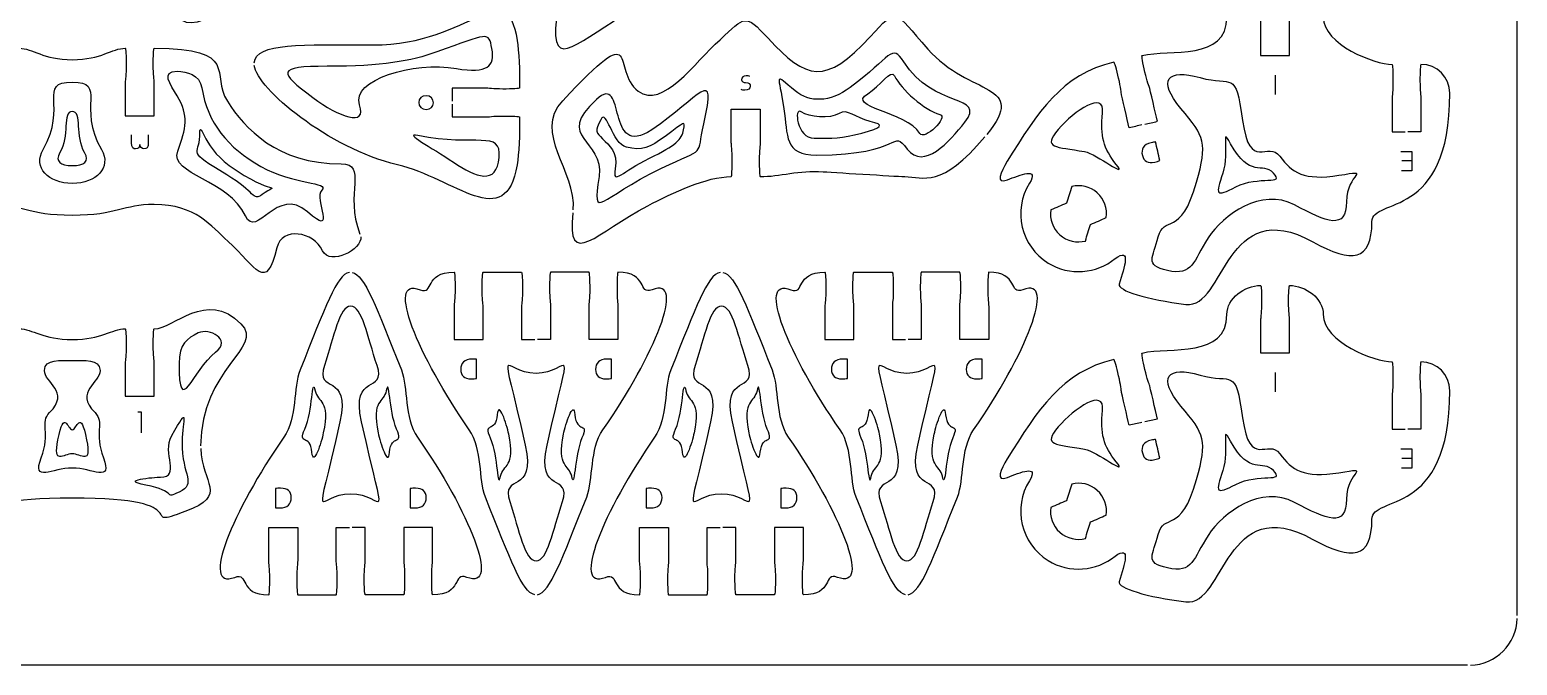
# Model space of a CAD drawing. Extents: x 0 to 300, y 0 to 300.
# Drawn here: x 145.6 to 300, y 0.1 to 66 of the extents above; entities that cross this region are included whole.
import ezdxf

# ---------------------------------------------------------------- set-up
doc = ezdxf.new("R2010")
doc.units = 0
doc.header["$MEASUREMENT"] = 0
doc.layers.add('DEFAULT', color=7, linetype='CONTINUOUS')

msp = doc.modelspace()

# ---------------------------------------------------------------- linework, layer by layer
at = {"layer": 'DEFAULT', "color": 1}
for points in [[(300, 5.25), (300, 294.95)], [(294.85, 0.1), (5.15, 0.1)]]:
    msp.add_lwpolyline(points, dxfattribs=at)
at = {"layer": 'DEFAULT', "color": 250}
for points in [[(274.86, 61.33), (274.86, 59.31)], [(287.93, 53.41), (289.07, 53.41), (289.07, 51.39), (287.97, 51.39)], [(288.02, 52.46), (289.07, 52.46)], [(274.86, 30.47), (274.86, 28.45)], [(157.18, 24.22), (157.18, 26.35), (156.82, 26.35)], [(287.93, 22.55), (289.07, 22.55), (289.07, 20.53), (287.97, 20.53)], [(288.02, 21.6), (289.07, 21.6)]]:
    msp.add_lwpolyline(points, dxfattribs=at)
at = {"layer": 'DEFAULT', "color": 1}
for points, knots in [([(136.85, 81.64), (136.4, 81.64), (135.95, 81.64), (135.5, 81.64), (135.5, 82.81), (135.5, 83.98), (135.5, 85.14), (135.5, 85.32), (135.6, 85.93), (135.6, 86.89), (135.6, 87.86), (135.56, 88.64), (135.5, 88.64), (133.63, 88.64), (130.05, 92.22), (127.31, 89.67), (124.57, 87.12), (131.1, 88.22), (131.1, 85), (131.1, 80.6), (133.35, 76.29), (132.6, 73.61), (131.86, 70.93), (131.67, 69.06), (136.21, 67.13), (140.76, 65.2), (139.2, 71.64), (141.5, 71.64), (141.55, 71.64), (141.6, 72.43), (141.6, 73.39), (141.6, 74.36), (141.5, 74.97), (141.5, 75.14), (141.5, 76.31), (141.5, 77.47), (141.5, 78.64), (142.5, 78.64), (143.5, 78.64), (144.5, 78.64), (144.5, 77.47), (144.5, 76.31), (144.5, 75.14), (144.5, 74.97), (144.4, 74.36), (144.4, 73.39), (144.4, 72.43), (144.44, 71.64), (144.5, 71.64), (146.92, 71.64), (147.08, 68.44), (150, 68.44), (152.92, 68.44), (153.08, 71.64), (155.5, 71.64), (155.56, 71.64), (155.6, 72.43), (155.6, 73.39), (155.6, 74.36), (155.5, 74.97), (155.5, 75.14), (155.5, 76.31), (155.5, 77.47), (155.5, 78.64), (156.5, 78.64), (157.5, 78.64), (158.5, 78.64), (158.5, 77.47), (158.5, 76.31), (158.5, 75.14), (158.5, 74.97), (158.4, 74.36), (158.4, 73.39), (158.4, 72.43), (158.44, 71.64), (158.5, 71.64), (160.8, 71.64), (159.24, 65.2), (163.79, 67.13), (168.33, 69.06), (168.14, 70.93), (167.4, 73.61), (166.65, 76.29), (168.9, 80.6), (168.9, 85), (168.9, 88.22), (175.43, 87.12), (172.69, 89.67), (169.95, 92.22), (166.36, 88.64), (164.5, 88.64), (164.44, 88.64), (164.4, 87.86), (164.4, 86.89), (164.4, 85.93), (164.5, 85.32), (164.5, 85.14), (164.5, 83.98), (164.5, 82.81), (164.5, 81.64), (164.05, 81.64), (163.6, 81.64), (163.15, 81.64)], [0, 0, 0, 0, 3.82, 3.82, 3.82, 13.74, 13.74, 13.74, 14.74, 14.74, 14.74, 15.74, 15.74, 15.74, 16.74, 16.74, 16.74, 17.74, 17.74, 17.74, 18.74, 18.74, 18.74, 19.74, 19.74, 19.74, 20.74, 20.74, 20.74, 21.74, 21.74, 21.74, 22.74, 22.74, 22.74, 32.66, 32.66, 32.66, 41.16, 41.16, 41.16, 51.08, 51.08, 51.08, 52.08, 52.08, 52.08, 53.08, 53.08, 53.08, 54.08, 54.08, 54.08, 55.08, 55.08, 55.08, 56.08, 56.08, 56.08, 57.08, 57.08, 57.08, 67, 67, 67, 75.5, 75.5, 75.5, 85.42, 85.42, 85.42, 86.42, 86.42, 86.42, 87.42, 87.42, 87.42, 88.42, 88.42, 88.42, 89.42, 89.42, 89.42, 90.42, 90.42, 90.42, 91.42, 91.42, 91.42, 92.42, 92.42, 92.42, 93.42, 93.42, 93.42, 94.42, 94.42, 94.42, 104.34, 104.34, 104.34, 108.17, 108.17, 108.17, 108.17]), ([(200.25, 67.19), (199.56, 61.19), (202.73, 65.18), (208.02, 67.94), (210.65, 69.31), (214.11, 70.95), (216.69, 70.96), (216.75, 70.97), (216.79, 71.74), (216.79, 72.71), (216.78, 73.67), (216.69, 74.28), (216.69, 74.45), (216.69, 75.33), (216.68, 77.96), (216.68, 77.96), (217.68, 77.96), (218.68, 77.96), (219.68, 77.96), (219.68, 77.96), (219.68, 75.34), (219.68, 74.46), (219.68, 74.28), (219.58, 73.67), (219.58, 72.71), (219.58, 71.74), (219.63, 70.96), (219.69, 70.96), (221.74, 70.96), (223.67, 71.64), (226.23, 71.47), (227.9, 71.35), (234.63, 70.96), (234.68, 70.96), (236.67, 70.92), (238.49, 69.66), (243.01, 75.09)], [0, 0, 0, 0, 1, 1, 1, 2, 2, 2, 3, 3, 3, 4, 4, 4, 5, 5, 5, 13.510006, 13.510006, 13.510006, 14.510006, 14.510006, 14.510006, 15.510006, 15.510006, 15.510006, 16.510006, 16.510006, 16.510006, 17.510006, 17.510006, 17.510006, 18.510006, 18.510006, 18.510006, 19.510006, 19.510006, 19.510006, 19.510006]), ([(168.89, 62.61), (169.09, 64.72), (173.79, 64.45), (181.21, 64.45), (191.64, 64.45), (194.98, 72.1), (196.18, 64.93), (196.37, 63.8), (196.44, 61.76), (196.44, 59.98), (196.44, 59.92), (195.66, 59.88), (194.69, 59.88), (193.72, 59.88), (193.11, 59.98), (192.94, 59.98), (191.77, 59.98), (190.6, 59.98), (189.44, 59.98), (189.44, 59.53), (189.44, 59.07), (189.44, 58.62)], [0, 0, 0, 0, 1, 1, 1, 2, 2, 2, 3, 3, 3, 4, 4, 4, 5, 5, 5, 14.92, 14.92, 14.92, 18.75, 18.75, 18.75, 18.75]), ([(261.33, 56.23), (261.77, 56.33), (262.21, 56.43), (262.64, 56.53), (262.64, 56.53), (262.05, 59.1), (261.85, 59.95), (261.81, 60.12), (261.57, 60.68), (261.35, 61.63), (261.13, 62.57), (261, 63.34), (261.05, 63.35), (263.97, 64.04), (269.86, 62.77), (269.86, 67.36), (269.86, 69.02), (271.7, 70.37), (273.36, 70.37), (273.42, 70.37), (273.46, 69.58), (273.46, 68.62), (273.46, 67.65), (273.36, 67.04), (273.36, 66.87), (273.36, 65.7), (273.36, 64.53), (273.36, 63.36), (274.36, 63.36), (275.36, 63.36), (276.36, 63.36), (276.36, 64.53), (276.36, 65.7), (276.36, 66.87), (276.36, 67.04), (276.26, 67.65), (276.26, 68.62), (276.26, 69.58), (276.31, 70.37), (276.36, 70.37), (278.02, 70.37), (279.86, 69.02), (279.86, 67.36), (279.86, 64.48), (285.2, 62.44), (287, 62.44), (287.06, 62.44), (287.1, 61.66), (287.1, 60.69), (287.1, 59.73), (287, 59.12), (287, 58.94), (287, 57.78), (287, 56.61), (287, 55.44), (287.45, 55.44), (287.9, 55.44), (288.35, 55.44)], [0, 0, 0, 0, 3.830117, 3.830117, 3.830117, 4.830117, 4.830117, 4.830117, 5.830117, 5.830117, 5.830117, 6.830117, 6.830117, 6.830117, 7.830117, 7.830117, 7.830117, 8.830117, 8.830117, 8.830117, 9.830117, 9.830117, 9.830117, 10.830117, 10.830117, 10.830117, 20.760117, 20.760117, 20.760117, 29.260117, 29.260117, 29.260117, 39.190117, 39.190117, 39.190117, 40.190117, 40.190117, 40.190117, 41.190117, 41.190117, 41.190117, 42.190117, 42.190117, 42.190117, 43.190117, 43.190117, 43.190117, 44.190117, 44.190117, 44.190117, 45.190117, 45.190117, 45.190117, 55.110117, 55.110117, 55.110117, 58.930117, 58.930117, 58.930117, 58.930117]), ([(202, 47.33), (202.37, 51.34), (197.77, 55.32), (200.91, 58.67), (209.27, 67.57), (205.83, 61.85), (208.74, 59.66), (211.29, 57.74), (214.61, 62.64), (217.24, 65), (219.9, 67.38), (219.76, 67.82), (222.23, 65.14), (226.22, 60.81), (228.17, 60.27), (232.83, 65.3), (235.74, 68.44), (235.25, 68.07), (238.81, 64.02), (243.13, 59.09), (249.33, 60.59), (244.92, 55.16)], [0, 0, 0, 0, 1, 1, 1, 2, 2, 2, 3, 3, 3, 4, 4, 4, 5, 5, 5, 6, 6, 6, 7, 7, 7, 7]), ([(120.15, 44.83), (121.78, 49.08), (119.3, 52.11), (122.09, 52.11), (128.8, 52.11), (132.08, 55.81), (133.9, 58.61), (135.7, 61.42), (132.52, 64.11), (141.5, 64.11), (141.55, 64.07), (141.6, 63.31), (141.6, 62.36), (141.6, 61.39), (141.5, 60.78), (141.5, 60.61), (141.5, 59.44), (141.5, 58.28), (141.5, 57.11), (142.5, 57.11), (143.5, 57.11), (144.5, 57.11), (144.5, 58.28), (144.5, 59.44), (144.5, 60.61), (144.5, 60.78), (144.4, 61.39), (144.4, 62.36), (144.4, 63.33), (144.44, 64.11), (144.5, 64.11), (145.88, 64.11), (146.96, 62.92), (150, 62.92), (153.04, 62.92), (154.12, 64.11), (155.5, 64.11), (155.56, 64.11), (155.6, 63.33), (155.6, 62.36), (155.6, 61.39), (155.5, 60.78), (155.5, 60.61), (155.5, 59.44), (155.5, 58.28), (155.5, 57.11), (156.5, 57.11), (157.5, 57.11), (158.5, 57.11), (158.5, 58.28), (158.5, 59.44), (158.5, 60.61), (158.5, 60.78), (158.4, 61.39), (158.4, 62.36), (158.4, 63.31), (158.44, 64.07), (158.5, 64.11), (167.48, 64.11), (164.29, 61.42), (166.1, 58.61), (167.92, 55.81), (171.2, 52.11), (177.91, 52.11), (180.7, 52.11), (178.22, 49.08), (179.85, 44.83)], [0, 0, 0, 0, 1, 1, 1, 2, 2, 2, 3, 3, 3, 4, 4, 4, 5, 5, 5, 14.93, 14.93, 14.93, 23.43, 23.43, 23.43, 33.36, 33.36, 33.36, 34.36, 34.36, 34.36, 35.36, 35.36, 35.36, 36.36, 36.36, 36.36, 37.36, 37.36, 37.36, 38.36, 38.36, 38.36, 39.36, 39.36, 39.36, 49.29, 49.29, 49.29, 57.79, 57.79, 57.79, 67.72, 67.72, 67.72, 68.72, 68.72, 68.72, 69.72, 69.72, 69.72, 70.72, 70.72, 70.72, 71.72, 71.72, 71.72, 72.72, 72.72, 72.72, 72.72]), ([(189.44, 58.32), (189.44, 57.88), (189.44, 57.43), (189.44, 56.98), (190.6, 56.98), (191.77, 56.98), (192.94, 56.98), (193.11, 56.98), (193.72, 57.08), (194.69, 57.08), (195.66, 57.08), (196.44, 57.03), (196.44, 56.98), (196.44, 55.2), (196.37, 53.15), (196.18, 52.02), (194.98, 44.85), (189.74, 50.61), (183.76, 52.02), (176.54, 53.73), (169.2, 59.93), (168.89, 62.31)], [0, 0, 0, 0, 3.82, 3.82, 3.82, 13.74, 13.74, 13.74, 14.74, 14.74, 14.74, 15.74, 15.74, 15.74, 16.74, 16.74, 16.74, 17.74, 17.74, 17.74, 18.74, 18.74, 18.74, 18.74]), ([(261.04, 56.16), (260.6, 56.06), (260.16, 55.96), (259.72, 55.85), (259.72, 55.85), (259.12, 58.41), (258.93, 59.26), (258.89, 59.43), (258.85, 60.05), (258.62, 60.99), (258.4, 61.92), (258.19, 62.67), (258.13, 62.67), (252.73, 61.41), (250.21, 57.47), (247.05, 52.38), (246.38, 51.29), (245.78, 49.93), (247.07, 50.45), (248.36, 50.95), (250.44, 51.83), (249.36, 50.1), (247.61, 47.28), (248.48, 43.58), (251.29, 41.83), (253.52, 40.45), (256.32, 40.71), (258.25, 42.29), (259.95, 43.48), (259.24, 41.47), (258.68, 39.63), (258.49, 38.99), (261.53, 38.02), (265.61, 37.54), (269.69, 37.06), (269.65, 49.07), (278.78, 44.02), (282.88, 41.75), (284.91, 42.03), (284.91, 46.1), (284.91, 48.72), (293, 46.1), (293, 59.44), (293, 61.1), (291.66, 62.44), (290, 62.44), (289.95, 62.44), (289.9, 61.66), (289.9, 60.69), (289.9, 59.73), (290, 59.12), (290, 58.94), (290, 57.78), (290, 56.61), (290, 55.44), (289.55, 55.44), (289.1, 55.44), (288.65, 55.44)], [0, 0, 0, 0, 3.82038, 3.82038, 3.82038, 4.82038, 4.82038, 4.82038, 5.82038, 5.82038, 5.82038, 6.82038, 6.82038, 6.82038, 7.82038, 7.82038, 7.82038, 8.82038, 8.82038, 8.82038, 9.82038, 9.82038, 9.82038, 10.82038, 10.82038, 10.82038, 11.82038, 11.82038, 11.82038, 12.82038, 12.82038, 12.82038, 13.82038, 13.82038, 13.82038, 14.82038, 14.82038, 14.82038, 15.82038, 15.82038, 15.82038, 16.82038, 16.82038, 16.82038, 17.82038, 17.82038, 17.82038, 18.82038, 18.82038, 18.82038, 19.82038, 19.82038, 19.82038, 29.74038, 29.74038, 29.74038, 33.57038, 33.57038, 33.57038, 33.57038]), ([(201.97, 47.03), (201.28, 41.03), (204.45, 45.02), (209.74, 47.77), (212.37, 49.14), (215.83, 50.79), (218.41, 50.79), (218.47, 50.81), (218.51, 51.58), (218.51, 52.54), (218.51, 53.51), (218.41, 54.12), (218.41, 54.29), (218.41, 55.17), (218.4, 57.79), (218.4, 57.79), (219.4, 57.79), (220.4, 57.8), (221.4, 57.8), (221.4, 57.8), (221.41, 55.17), (221.41, 54.29), (221.41, 54.12), (221.31, 53.51), (221.31, 52.54), (221.31, 51.58), (221.35, 50.79), (221.41, 50.79), (223.46, 50.8), (225.4, 51.48), (227.95, 51.3), (229.63, 51.19), (236.35, 50.79), (236.41, 50.79), (238.39, 50.76), (240.21, 49.49), (244.73, 54.93)], [0, 0, 0, 0, 1, 1, 1, 2, 2, 2, 3, 3, 3, 4, 4, 4, 5, 5, 5, 13.510006, 13.510006, 13.510006, 14.510006, 14.510006, 14.510006, 15.510006, 15.510006, 15.510006, 16.510006, 16.510006, 16.510006, 17.510006, 17.510006, 17.510006, 18.510006, 18.510006, 18.510006, 19.510006, 19.510006, 19.510006, 19.510006]), ([(256.4, 49.11), (257.15, 48.44), (257.46, 47.47), (257.34, 46.54), (256.79, 46.3), (256.24, 46.07), (255.69, 45.83), (255.51, 45.26), (255.34, 44.68), (255.17, 44.11), (254.26, 43.88), (253.26, 44.09), (252.51, 44.76), (251.76, 45.43), (251.44, 46.4), (251.57, 47.33), (252.12, 47.56), (252.67, 47.8), (253.22, 48.03), (253.4, 48.61), (253.57, 49.18), (253.75, 49.76), (254.65, 49.98), (255.65, 49.77), (256.4, 49.11)], [1, 1, 1, 1, 2, 2, 2, 7.111761, 7.111761, 7.111761, 12.198784, 12.198784, 12.198784, 13.198784, 13.198784, 13.198784, 14.198784, 14.198784, 14.198784, 19.297421, 19.297421, 19.297421, 24.412311, 24.412311, 24.412311, 25.412311, 25.412311, 25.412311, 25.412311]), ([(179.94, 44.54), (180.15, 43.27), (176.76, 41.46), (175.98, 43.11), (175.05, 45.08), (171.77, 45.65), (171.23, 43.41), (170.1, 38.69), (169.14, 41.37), (166.15, 44.09), (164.44, 45.64), (162.83, 47.9), (158.5, 47.9), (155.27, 47.9), (154.69, 46.77), (150, 46.77), (145.3, 46.77), (144.73, 47.9), (141.5, 47.9), (137.17, 47.9), (135.56, 45.64), (133.85, 44.09), (130.86, 41.37), (129.89, 38.69), (128.77, 43.41), (128.23, 45.65), (124.95, 45.08), (124.02, 43.11), (123.24, 41.46), (119.85, 43.27), (120.06, 44.54)], [0, 0, 0, 0, 1, 1, 1, 2, 2, 2, 3, 3, 3, 4, 4, 4, 5, 5, 5, 6, 6, 6, 7, 7, 7, 8, 8, 8, 9, 9, 9, 10, 10, 10, 10]), ([(178.76, 40.86), (177.45, 40.63), (176.26, 37.25), (173.65, 30.73), (172.92, 28.91), (173.37, 25.78), (171.96, 23.76), (166.64, 16.11), (163.22, 7.82), (166.86, 9.22), (168.38, 9.81), (167.23, 7.4), (170.4, 7.4), (170.46, 7.4), (170.5, 8.18), (170.5, 9.15), (170.5, 10.12), (170.4, 10.73), (170.4, 10.9), (170.4, 12.07), (170.4, 13.23), (170.4, 14.4), (171.4, 14.4), (172.4, 14.4), (173.4, 14.4), (173.4, 13.23), (173.4, 12.07), (173.4, 10.9), (173.4, 10.73), (173.3, 10.12), (173.3, 9.15), (173.3, 8.18), (173.35, 7.4), (173.4, 7.4), (174.74, 7.4), (176.07, 7.4), (177.4, 7.4), (177.46, 7.4), (177.51, 8.18), (177.51, 9.15), (177.51, 10.12), (177.4, 10.73), (177.4, 10.9), (177.4, 12.07), (177.4, 13.23), (177.4, 14.4), (177.85, 14.4), (178.31, 14.4), (178.76, 14.4)], [0, 0, 0, 0, 1, 1, 1, 2, 2, 2, 3, 3, 3, 4, 4, 4, 5, 5, 5, 6, 6, 6, 15.92, 15.92, 15.92, 24.42, 24.42, 24.42, 34.34, 34.34, 34.34, 35.34, 35.34, 35.34, 36.34, 36.34, 36.34, 47.68, 47.68, 47.68, 48.68, 48.68, 48.68, 49.68, 49.68, 49.68, 59.6, 59.6, 59.6, 63.44, 63.44, 63.44, 63.44]), ([(179.06, 40.86), (180.36, 40.61), (181.56, 37.23), (184.16, 30.73), (184.89, 28.91), (184.43, 25.78), (185.84, 23.76), (191.16, 16.11), (194.59, 7.82), (190.95, 9.22), (189.43, 9.81), (190.58, 7.4), (187.4, 7.4), (187.35, 7.4), (187.31, 8.18), (187.31, 9.15), (187.31, 10.12), (187.4, 10.73), (187.4, 10.9), (187.4, 12.07), (187.4, 13.23), (187.4, 14.4), (186.4, 14.4), (185.41, 14.4), (184.41, 14.4), (184.41, 13.23), (184.41, 12.07), (184.41, 10.9), (184.41, 10.73), (184.5, 10.12), (184.5, 9.15), (184.5, 8.18), (184.46, 7.4), (184.4, 7.4), (183.07, 7.4), (181.74, 7.4), (180.41, 7.4), (180.35, 7.48), (180.3, 8.23), (180.3, 9.15), (180.3, 10.12), (180.41, 10.73), (180.41, 10.9), (180.41, 12.07), (180.41, 13.23), (180.41, 14.4), (179.96, 14.4), (179.51, 14.4), (179.06, 14.4)], [0, 0, 0, 0, 1, 1, 1, 2, 2, 2, 3, 3, 3, 4, 4, 4, 5, 5, 5, 6, 6, 6, 15.92, 15.92, 15.92, 24.42, 24.42, 24.42, 34.34, 34.34, 34.34, 35.34, 35.34, 35.34, 36.35, 36.35, 36.35, 47.680004, 47.680004, 47.680004, 48.680004, 48.680004, 48.680004, 49.680004, 49.680004, 49.680004, 59.600004, 59.600004, 59.600004, 63.420004, 63.420004, 63.420004, 63.420004]), ([(198, 7.42), (196.7, 7.65), (195.49, 11.03), (192.89, 17.55), (192.16, 19.37), (192.62, 22.49), (191.21, 24.52), (185.89, 32.17), (182.46, 40.46), (186.1, 39.06), (187.62, 38.47), (186.47, 40.88), (189.64, 40.88), (189.7, 40.88), (189.74, 40.09), (189.74, 39.13), (189.74, 38.16), (189.64, 37.55), (189.64, 37.38), (189.64, 36.21), (189.64, 35.04), (189.64, 33.88), (190.64, 33.88), (191.64, 33.88), (192.64, 33.88), (192.64, 35.04), (192.64, 36.21), (192.64, 37.38), (192.64, 37.55), (192.54, 38.16), (192.54, 39.13), (192.54, 40.09), (192.59, 40.88), (192.65, 40.88), (193.98, 40.88), (195.31, 40.87), (196.64, 40.87), (196.7, 40.8), (196.75, 40.05), (196.75, 39.13), (196.75, 38.16), (196.64, 37.55), (196.64, 37.38), (196.64, 36.21), (196.64, 35.04), (196.64, 33.88), (197.1, 33.88), (197.55, 33.88), (198, 33.88)], [0, 0, 0, 0, 1, 1, 1, 2, 2, 2, 3, 3, 3, 4, 4, 4, 5, 5, 5, 6, 6, 6, 15.92, 15.92, 15.92, 24.42, 24.42, 24.42, 34.34, 34.34, 34.34, 35.34, 35.34, 35.34, 36.35, 36.35, 36.35, 47.680004, 47.680004, 47.680004, 48.680004, 48.680004, 48.680004, 49.680004, 49.680004, 49.680004, 59.600004, 59.600004, 59.600004, 63.440004, 63.440004, 63.440004, 63.440004]), ([(198.3, 7.42), (199.6, 7.66), (200.8, 11.04), (203.4, 17.55), (204.13, 19.37), (203.67, 22.49), (205.09, 24.52), (210.41, 32.17), (213.83, 40.46), (210.19, 39.06), (208.67, 38.47), (209.82, 40.88), (206.64, 40.88), (206.59, 40.88), (206.55, 40.09), (206.55, 39.13), (206.55, 38.16), (206.64, 37.55), (206.64, 37.38), (206.64, 36.21), (206.64, 35.04), (206.64, 33.88), (205.65, 33.88), (204.65, 33.88), (203.65, 33.88), (203.65, 35.04), (203.65, 36.21), (203.65, 37.38), (203.65, 37.55), (203.75, 38.16), (203.75, 39.13), (203.75, 40.09), (203.7, 40.88), (203.65, 40.88), (202.31, 40.88), (200.98, 40.88), (199.65, 40.88), (199.59, 40.88), (199.54, 40.09), (199.54, 39.13), (199.54, 38.16), (199.65, 37.55), (199.65, 37.38), (199.65, 36.21), (199.65, 35.04), (199.65, 33.88), (199.2, 33.88), (198.75, 33.88), (198.3, 33.88)], [0, 0, 0, 0, 1, 1, 1, 2, 2, 2, 3, 3, 3, 4, 4, 4, 5, 5, 5, 6, 6, 6, 15.92, 15.92, 15.92, 24.42, 24.42, 24.42, 34.34, 34.34, 34.34, 35.34, 35.34, 35.34, 36.34, 36.34, 36.34, 47.68, 47.68, 47.68, 48.68, 48.68, 48.68, 49.68, 49.68, 49.68, 59.6, 59.6, 59.6, 63.42, 63.42, 63.42, 63.42]), ([(217.24, 40.86), (215.94, 40.63), (214.74, 37.24), (212.13, 30.73), (211.4, 28.91), (211.86, 25.78), (210.45, 23.76), (205.13, 16.11), (201.71, 7.82), (205.35, 9.22), (206.87, 9.81), (205.72, 7.4), (208.89, 7.4), (208.95, 7.4), (208.99, 8.18), (208.99, 9.15), (208.99, 10.12), (208.89, 10.73), (208.89, 10.9), (208.89, 12.07), (208.89, 13.23), (208.89, 14.4), (209.89, 14.4), (210.89, 14.4), (211.89, 14.4), (211.89, 13.23), (211.89, 12.07), (211.89, 10.9), (211.89, 10.73), (211.79, 10.12), (211.79, 9.15), (211.79, 8.18), (211.84, 7.4), (211.89, 7.4), (213.22, 7.4), (214.56, 7.4), (215.89, 7.4), (215.95, 7.4), (215.99, 8.18), (215.99, 9.15), (215.99, 10.12), (215.89, 10.73), (215.89, 10.9), (215.89, 12.07), (215.89, 13.23), (215.89, 14.4), (216.34, 14.4), (216.79, 14.4), (217.24, 14.4)], [0, 0, 0, 0, 1, 1, 1, 2, 2, 2, 3, 3, 3, 4, 4, 4, 5, 5, 5, 6, 6, 6, 15.92, 15.92, 15.92, 24.42, 24.42, 24.42, 34.34, 34.34, 34.34, 35.34, 35.34, 35.34, 36.34, 36.34, 36.34, 47.68, 47.68, 47.68, 48.68, 48.68, 48.68, 49.68, 49.68, 49.68, 59.6, 59.6, 59.6, 63.43, 63.43, 63.43, 63.43]), ([(217.54, 40.86), (218.84, 40.62), (220.05, 37.24), (222.65, 30.73), (223.38, 28.91), (222.92, 25.78), (224.33, 23.76), (229.65, 16.11), (233.08, 7.82), (229.43, 9.22), (227.91, 9.81), (229.07, 7.4), (225.89, 7.4), (225.84, 7.4), (225.79, 8.18), (225.79, 9.15), (225.79, 10.12), (225.89, 10.73), (225.89, 10.9), (225.89, 12.07), (225.89, 13.23), (225.89, 14.4), (224.89, 14.4), (223.89, 14.4), (222.89, 14.4), (222.89, 13.23), (222.89, 12.07), (222.89, 10.9), (222.89, 10.73), (222.99, 10.12), (222.99, 9.15), (222.99, 8.18), (222.95, 7.4), (222.89, 7.4), (221.56, 7.4), (220.23, 7.4), (218.89, 7.4), (218.83, 7.48), (218.79, 8.23), (218.79, 9.15), (218.79, 10.12), (218.89, 10.73), (218.89, 10.9), (218.89, 12.07), (218.89, 13.23), (218.89, 14.4), (218.44, 14.4), (217.99, 14.4), (217.54, 14.4)], [0, 0, 0, 0, 1, 1, 1, 2, 2, 2, 3, 3, 3, 4, 4, 4, 5, 5, 5, 6, 6, 6, 15.92, 15.92, 15.92, 24.42, 24.42, 24.42, 34.34, 34.34, 34.34, 35.34, 35.34, 35.34, 36.35, 36.35, 36.35, 47.680004, 47.680004, 47.680004, 48.680004, 48.680004, 48.680004, 49.680004, 49.680004, 49.680004, 59.600004, 59.600004, 59.600004, 63.430004, 63.430004, 63.430004, 63.430004]), ([(236.48, 7.42), (235.18, 7.66), (233.98, 11.04), (231.37, 17.55), (230.64, 19.37), (231.11, 22.49), (229.7, 24.52), (224.38, 32.17), (220.95, 40.46), (224.59, 39.06), (226.11, 38.47), (224.96, 40.88), (228.13, 40.88), (228.19, 40.88), (228.23, 40.09), (228.23, 39.13), (228.23, 38.16), (228.13, 37.55), (228.13, 37.38), (228.13, 36.21), (228.13, 35.04), (228.13, 33.88), (229.13, 33.88), (230.13, 33.88), (231.13, 33.88), (231.13, 35.04), (231.13, 36.21), (231.13, 37.38), (231.13, 37.55), (231.03, 38.16), (231.03, 39.13), (231.03, 40.09), (231.08, 40.88), (231.13, 40.88), (232.47, 40.88), (233.8, 40.87), (235.13, 40.87), (235.19, 40.8), (235.23, 40.05), (235.23, 39.13), (235.23, 38.16), (235.13, 37.55), (235.13, 37.38), (235.13, 36.21), (235.13, 35.04), (235.13, 33.88), (235.58, 33.88), (236.03, 33.88), (236.48, 33.88)], [0, 0, 0, 0, 1, 1, 1, 2, 2, 2, 3, 3, 3, 4, 4, 4, 5, 5, 5, 6, 6, 6, 15.92, 15.92, 15.92, 24.42, 24.42, 24.42, 34.34, 34.34, 34.34, 35.34, 35.34, 35.34, 36.35, 36.35, 36.35, 47.680004, 47.680004, 47.680004, 48.680004, 48.680004, 48.680004, 49.680004, 49.680004, 49.680004, 59.600004, 59.600004, 59.600004, 63.430004, 63.430004, 63.430004, 63.430004]), ([(236.78, 7.42), (238.09, 7.65), (239.28, 11.03), (241.89, 17.55), (242.62, 19.37), (242.16, 22.49), (243.57, 24.52), (248.89, 32.17), (252.32, 40.46), (248.68, 39.06), (247.16, 38.47), (248.31, 40.88), (245.13, 40.88), (245.08, 40.88), (245.03, 40.09), (245.03, 39.13), (245.03, 38.16), (245.13, 37.55), (245.13, 37.38), (245.13, 36.21), (245.13, 35.04), (245.13, 33.88), (244.13, 33.88), (243.13, 33.88), (242.13, 33.88), (242.13, 35.04), (242.13, 36.21), (242.13, 37.38), (242.13, 37.55), (242.23, 38.16), (242.23, 39.13), (242.23, 40.09), (242.19, 40.88), (242.13, 40.88), (240.8, 40.88), (239.47, 40.88), (238.13, 40.88), (238.08, 40.88), (238.03, 40.09), (238.03, 39.13), (238.03, 38.16), (238.13, 37.55), (238.13, 37.38), (238.13, 36.21), (238.13, 35.04), (238.13, 33.88), (237.68, 33.88), (237.23, 33.88), (236.78, 33.88)], [0, 0, 0, 0, 1, 1, 1, 2, 2, 2, 3, 3, 3, 4, 4, 4, 5, 5, 5, 6, 6, 6, 15.92, 15.92, 15.92, 24.42, 24.42, 24.42, 34.34, 34.34, 34.34, 35.34, 35.34, 35.34, 36.34, 36.34, 36.34, 47.68, 47.68, 47.68, 48.68, 48.68, 48.68, 49.68, 49.68, 49.68, 59.6, 59.6, 59.6, 63.43, 63.43, 63.43, 63.43]), ([(136.68, 22.87), (136.66, 30.93), (130, 33.03), (132.49, 35.52), (136.12, 39.15), (139.44, 35), (141.5, 35), (141.55, 35), (141.6, 34.22), (141.6, 33.25), (141.6, 32.28), (141.5, 31.67), (141.5, 31.5), (141.5, 30.33), (141.5, 29.16), (141.5, 28), (142.5, 28), (143.5, 28), (144.5, 28), (144.5, 29.16), (144.5, 30.33), (144.5, 31.5), (144.5, 31.67), (144.4, 32.28), (144.4, 33.25), (144.4, 34.22), (144.44, 35), (144.5, 35), (145.89, 35), (146.96, 33.88), (150, 33.88), (153.04, 33.88), (154.12, 35), (155.5, 35), (155.56, 35), (155.6, 34.22), (155.6, 33.25), (155.6, 32.28), (155.5, 31.67), (155.5, 31.5), (155.5, 30.33), (155.5, 29.16), (155.5, 28), (156.5, 28), (157.5, 28), (158.5, 28), (158.5, 29.16), (158.5, 30.33), (158.5, 31.5), (158.5, 31.67), (158.4, 32.28), (158.4, 33.25), (158.4, 34.22), (158.44, 35), (158.5, 35), (160.55, 35), (163.88, 39.15), (167.51, 35.52), (170.01, 33.03), (163.35, 30.93), (163.32, 22.87)], [0, 0, 0, 0, 1, 1, 1, 2, 2, 2, 3, 3, 3, 4, 4, 4, 13.92, 13.92, 13.92, 22.42, 22.42, 22.42, 32.34, 32.34, 32.34, 33.34, 33.34, 33.34, 34.34, 34.34, 34.34, 35.34, 35.34, 35.34, 36.34, 36.34, 36.34, 37.34, 37.34, 37.34, 38.34, 38.34, 38.34, 48.26, 48.26, 48.26, 56.76, 56.76, 56.76, 66.68, 66.68, 66.68, 67.68, 67.68, 67.68, 68.68, 68.68, 68.68, 69.68, 69.68, 69.68, 70.68, 70.68, 70.68, 70.68]), ([(261.33, 25.37), (261.77, 25.47), (262.21, 25.57), (262.64, 25.67), (262.64, 25.67), (262.05, 28.23), (261.85, 29.08), (261.81, 29.25), (261.57, 29.82), (261.35, 30.77), (261.13, 31.71), (261, 32.48), (261.05, 32.49), (263.97, 33.18), (269.86, 31.91), (269.86, 36.5), (269.86, 38.16), (271.7, 39.5), (273.36, 39.5), (273.42, 39.5), (273.46, 38.72), (273.46, 37.76), (273.46, 36.78), (273.36, 36.18), (273.36, 36.01), (273.36, 34.84), (273.36, 33.67), (273.36, 32.5), (274.36, 32.5), (275.36, 32.5), (276.36, 32.5), (276.36, 33.67), (276.36, 34.84), (276.36, 36.01), (276.36, 36.18), (276.26, 36.78), (276.26, 37.76), (276.26, 38.72), (276.31, 39.5), (276.36, 39.5), (278.02, 39.5), (279.86, 38.16), (279.86, 36.5), (279.86, 33.61), (285.2, 31.58), (287, 31.58), (287.06, 31.58), (287.1, 30.8), (287.1, 29.83), (287.1, 28.87), (287, 28.26), (287, 28.08), (287, 26.92), (287, 25.75), (287, 24.58), (287.45, 24.58), (287.9, 24.58), (288.35, 24.58)], [0, 0, 0, 0, 3.830117, 3.830117, 3.830117, 4.830117, 4.830117, 4.830117, 5.830117, 5.830117, 5.830117, 6.830117, 6.830117, 6.830117, 7.830117, 7.830117, 7.830117, 8.830117, 8.830117, 8.830117, 9.830117, 9.830117, 9.830117, 10.830117, 10.830117, 10.830117, 20.760117, 20.760117, 20.760117, 29.260117, 29.260117, 29.260117, 39.190117, 39.190117, 39.190117, 40.190117, 40.190117, 40.190117, 41.190117, 41.190117, 41.190117, 42.190117, 42.190117, 42.190117, 43.190117, 43.190117, 43.190117, 44.190117, 44.190117, 44.190117, 45.190117, 45.190117, 45.190117, 55.110117, 55.110117, 55.110117, 58.930117, 58.930117, 58.930117, 58.930117]), ([(261.04, 25.3), (260.6, 25.2), (260.16, 25.09), (259.72, 24.99), (259.72, 24.99), (259.12, 27.55), (258.93, 28.4), (258.89, 28.57), (258.85, 29.19), (258.62, 30.12), (258.4, 31.06), (258.19, 31.81), (258.13, 31.81), (252.73, 30.55), (250.21, 26.6), (247.05, 21.51), (246.38, 20.43), (245.78, 19.07), (247.07, 19.58), (248.36, 20.09), (250.44, 20.97), (249.36, 19.24), (247.61, 16.42), (248.48, 12.72), (251.29, 10.97), (253.52, 9.59), (256.32, 9.85), (258.25, 11.42), (259.95, 12.62), (259.24, 10.61), (258.68, 8.77), (258.49, 8.13), (261.53, 7.16), (265.61, 6.68), (269.69, 6.2), (269.65, 18.21), (278.78, 13.16), (282.88, 10.89), (284.91, 11.17), (284.91, 15.23), (284.91, 17.86), (293, 15.23), (293, 28.58), (293, 30.24), (291.66, 31.58), (290, 31.58), (289.95, 31.58), (289.9, 30.8), (289.9, 29.83), (289.9, 28.87), (290, 28.26), (290, 28.08), (290, 26.92), (290, 25.75), (290, 24.58), (289.55, 24.58), (289.1, 24.58), (288.65, 24.58)], [0, 0, 0, 0, 3.82038, 3.82038, 3.82038, 4.82038, 4.82038, 4.82038, 5.82038, 5.82038, 5.82038, 6.82038, 6.82038, 6.82038, 7.82038, 7.82038, 7.82038, 8.82038, 8.82038, 8.82038, 9.82038, 9.82038, 9.82038, 10.82038, 10.82038, 10.82038, 11.82038, 11.82038, 11.82038, 12.82038, 12.82038, 12.82038, 13.82038, 13.82038, 13.82038, 14.82038, 14.82038, 14.82038, 15.82038, 15.82038, 15.82038, 16.82038, 16.82038, 16.82038, 17.82038, 17.82038, 17.82038, 18.82038, 18.82038, 18.82038, 19.82038, 19.82038, 19.82038, 29.74038, 29.74038, 29.74038, 33.57038, 33.57038, 33.57038, 33.57038]), ([(163.33, 22.57), (163.43, 18.95), (166.25, 17.75), (161.79, 16.08), (156.24, 14), (163.91, 17.45), (150, 17.45), (136.09, 17.45), (143.76, 14), (138.22, 16.08), (133.75, 17.75), (136.58, 18.95), (136.68, 22.57)], [0, 0, 0, 0, 1, 1, 1, 2, 2, 2, 3, 3, 3, 4, 4, 4, 4]), ([(256.4, 18.24), (257.15, 17.57), (257.46, 16.6), (257.34, 15.68), (256.79, 15.44), (256.24, 15.2), (255.69, 14.97), (255.51, 14.39), (255.34, 13.82), (255.17, 13.25), (254.26, 13.02), (253.26, 13.23), (252.51, 13.9), (251.76, 14.57), (251.44, 15.54), (251.57, 16.47), (252.12, 16.7), (252.67, 16.94), (253.22, 17.17), (253.4, 17.75), (253.57, 18.32), (253.75, 18.9), (254.65, 19.12), (255.65, 18.91), (256.4, 18.24)], [1, 1, 1, 1, 2, 2, 2, 7.111761, 7.111761, 7.111761, 12.198784, 12.198784, 12.198784, 13.198784, 13.198784, 13.198784, 14.198784, 14.198784, 14.198784, 19.297421, 19.297421, 19.297421, 24.412311, 24.412311, 24.412311, 25.412311, 25.412311, 25.412311, 25.412311])]:
    msp.add_open_spline(points, degree=3, knots=knots, dxfattribs=at)
at = {"layer": 'DEFAULT', "color": 3}
for points, knots in [([(174.97, 59), (171.4, 61.66), (171.14, 62.24), (176.46, 62.24), (182.19, 62.24), (185.09, 62.75), (187.86, 63.74), (193.19, 65.65), (193.23, 65.9), (193.56, 64.07), (193.89, 62.25), (193.12, 61.45), (189.87, 62.01), (185.41, 62.78), (178.92, 60.84), (179.82, 58.24), (180.64, 55.9), (177.69, 56.98), (174.97, 59)], [0, 0, 0, 0, 1, 1, 1, 2, 2, 2, 3, 3, 3, 4, 4, 4, 5, 5, 5, 6, 6, 6, 6]), ([(240.06, 57.24), (238.44, 57.68), (236.03, 59.84), (235.35, 61.26), (235, 62), (233.86, 60.17), (232.57, 59.38), (230.25, 57.97), (236.6, 57.58), (237.97, 55.27), (238.43, 54.48), (241.02, 56.98), (240.06, 57.24)], [0, 0, 0, 0, 1, 1, 1, 2, 2, 2, 3, 3, 3, 4, 4, 4, 4]), ([(255.08, 53.39), (252.08, 53.92), (250.66, 53.7), (252.35, 55.68), (254.03, 57.65), (257.2, 59.77), (256.95, 57.4), (256.7, 55.04), (257.04, 53.68), (258.37, 52.06), (259.69, 50.43), (256.37, 53.16), (255.08, 53.39)], [0, 0, 0, 0, 1, 1, 1, 2, 2, 2, 3, 3, 3, 4, 4, 4, 4]), ([(150, 51.93), (148.78, 51.93), (148.16, 52.37), (148.72, 53.28), (149.73, 54.93), (148.95, 57.56), (150, 57.56), (151.05, 57.56), (150.27, 54.93), (151.28, 53.28), (151.84, 52.37), (151.22, 51.93), (150, 51.93)], [0, 0, 0, 0, 1, 1, 1, 2, 2, 2, 3, 3, 3, 4, 4, 4, 4]), ([(211.53, 54.96), (213.66, 56.56), (213.64, 56.64), (213.46, 55.64), (213.27, 54.65), (212.71, 54.05), (209.91, 52.7), (207.11, 51.35), (206.05, 49.79), (206.36, 51.6), (206.67, 53.4), (205.74, 54.02), (205.05, 54.71), (204.37, 55.39), (204.24, 55.46), (204.86, 56.7), (205.49, 57.95), (205.99, 54.21), (207.54, 53.84), (209.1, 53.46), (209.96, 53.79), (211.53, 54.96)], [0, 0, 0, 0, 1, 1, 1, 2, 2, 2, 3, 3, 3, 4, 4, 4, 5, 5, 5, 6, 6, 6, 7, 7, 7, 7]), ([(227.01, 54.77), (225.21, 54.77), (224.86, 58.1), (225.68, 57.51), (226.46, 56.96), (228.66, 56.73), (229.62, 57.35), (230.46, 57.89), (231.24, 56.89), (232.82, 56.52), (234.4, 56.14), (234.07, 55.89), (231.95, 55.31), (229.83, 54.73), (228.94, 54.77), (227.01, 54.77)], [0, 0, 0, 0, 1, 1, 1, 2, 2, 2, 3, 3, 3, 4, 4, 4, 5, 5, 5, 5]), ([(166.05, 50.97), (169.04, 49.18), (168.69, 48.21), (169.7, 48.93), (171.63, 50.3), (170.95, 48.6), (166.28, 51.96), (163.45, 54), (163.27, 57.03), (163.23, 54.99), (163.19, 52.96), (161.72, 53.56), (166.05, 50.97)], [0, 0, 0, 0, 1, 1, 1, 2, 2, 2, 3, 3, 3, 4, 4, 4, 4]), ([(274.69, 51.16), (275.97, 49.84), (273.2, 50.96), (270.77, 49.72), (268.67, 48.64), (268.67, 48.86), (269.43, 51.16), (270.18, 53.42), (269.14, 56.24), (270.24, 54.2), (272.22, 50.55), (273.56, 52.34), (274.69, 51.16)], [0, 0, 0, 0, 1, 1, 1, 2, 2, 2, 3, 3, 3, 4, 4, 4, 4]), ([(176.06, 24.2), (176.78, 27.69), (175.48, 27.34), (175.21, 28.57), (174.87, 30.17), (174.97, 26.49), (174.14, 24.6), (173.36, 22.83), (174.7, 24.2), (174.88, 22.19), (175.02, 20.58), (175.86, 23.22), (176.06, 24.2)], [0, 0, 0, 0, 1, 1, 1, 2, 2, 2, 3, 3, 3, 4, 4, 4, 4]), ([(181.75, 24.2), (181.03, 27.69), (182.33, 27.34), (182.6, 28.57), (182.94, 30.17), (182.84, 26.49), (183.67, 24.6), (184.45, 22.83), (183.11, 24.2), (182.93, 22.19), (182.79, 20.58), (181.95, 23.22), (181.75, 24.2)], [0, 0, 0, 0, 1, 1, 1, 2, 2, 2, 3, 3, 3, 4, 4, 4, 4]), ([(214.55, 24.2), (215.26, 27.69), (213.96, 27.34), (213.7, 28.57), (213.35, 30.17), (213.46, 26.49), (212.63, 24.6), (211.85, 22.83), (213.19, 24.2), (213.36, 22.19), (213.51, 20.58), (214.34, 23.22), (214.55, 24.2)], [0, 0, 0, 0, 1, 1, 1, 2, 2, 2, 3, 3, 3, 4, 4, 4, 4]), ([(220.23, 24.2), (219.51, 27.69), (220.82, 27.34), (221.08, 28.57), (221.43, 30.17), (221.32, 26.49), (222.15, 24.6), (222.93, 22.83), (221.59, 24.2), (221.42, 22.19), (221.27, 20.58), (220.44, 23.22), (220.23, 24.2)], [0, 0, 0, 0, 1, 1, 1, 2, 2, 2, 3, 3, 3, 4, 4, 4, 4]), ([(255.08, 22.53), (252.08, 23.05), (250.66, 22.84), (252.35, 24.82), (254.03, 26.79), (257.2, 28.91), (256.95, 26.54), (256.7, 24.18), (257.04, 22.82), (258.37, 21.2), (259.69, 19.57), (256.37, 22.3), (255.08, 22.53)], [0, 0, 0, 0, 1, 1, 1, 2, 2, 2, 3, 3, 3, 4, 4, 4, 4]), ([(150, 24.53), (149.5, 24.53), (149.18, 26.81), (148.51, 23.49), (147.97, 20.79), (149.09, 22.03), (150, 22.03), (150.91, 22.03), (152.03, 20.79), (151.49, 23.49), (150.82, 26.81), (150.5, 24.53), (150, 24.53)], [0, 0, 0, 0, 1, 1, 1, 2, 2, 2, 3, 3, 3, 4, 4, 4, 4]), ([(161.08, 18.07), (162.97, 19.02), (161.39, 19.6), (161.39, 23.3), (161.39, 25.54), (162.27, 27.3), (160.33, 23.92), (159.27, 22.09), (161.32, 19.61), (159.16, 19.61), (158.56, 19.61), (154.69, 19.32), (157.64, 18.79), (160.9, 18.19), (159.46, 17.26), (161.08, 18.07)], [0, 0, 0, 0, 1, 1, 1, 2, 2, 2, 3, 3, 3, 4, 4, 4, 5, 5, 5, 5]), ([(195.3, 24.08), (196.02, 20.59), (194.72, 20.94), (194.46, 19.71), (194.11, 18.11), (194.21, 21.79), (193.38, 23.68), (192.61, 25.45), (193.94, 24.08), (194.12, 26.09), (194.26, 27.7), (195.1, 25.06), (195.3, 24.08)], [0, 0, 0, 0, 1, 1, 1, 2, 2, 2, 3, 3, 3, 4, 4, 4, 4]), ([(200.99, 24.08), (200.27, 20.59), (201.58, 20.94), (201.84, 19.71), (202.18, 18.11), (202.08, 21.79), (202.91, 23.68), (203.69, 25.45), (202.35, 24.08), (202.17, 26.09), (202.03, 27.7), (201.19, 25.06), (200.99, 24.08)], [0, 0, 0, 0, 1, 1, 1, 2, 2, 2, 3, 3, 3, 4, 4, 4, 4]), ([(233.79, 24.08), (234.51, 20.59), (233.2, 20.94), (232.94, 19.71), (232.6, 18.11), (232.7, 21.79), (231.87, 23.68), (231.09, 25.45), (232.43, 24.08), (232.61, 26.09), (232.75, 27.7), (233.59, 25.06), (233.79, 24.08)], [0, 0, 0, 0, 1, 1, 1, 2, 2, 2, 3, 3, 3, 4, 4, 4, 4]), ([(239.48, 24.08), (238.76, 20.59), (240.06, 20.94), (240.32, 19.71), (240.67, 18.11), (240.57, 21.79), (241.4, 23.68), (242.17, 25.45), (240.84, 24.08), (240.66, 26.09), (240.52, 27.7), (239.68, 25.06), (239.48, 24.08)], [0, 0, 0, 0, 1, 1, 1, 2, 2, 2, 3, 3, 3, 4, 4, 4, 4]), ([(274.69, 20.3), (275.97, 18.98), (273.2, 20.1), (270.77, 18.85), (268.67, 17.78), (268.67, 18), (269.43, 20.3), (270.18, 22.56), (269.14, 25.38), (270.24, 23.34), (272.22, 19.69), (273.56, 21.48), (274.69, 20.3)], [0, 0, 0, 0, 1, 1, 1, 2, 2, 2, 3, 3, 3, 4, 4, 4, 4])]:
    msp.add_open_spline(points, degree=3, knots=knots, dxfattribs=at)
at = {"layer": 'DEFAULT', "color": 5}
for points, knots in [([(227.26, 53.03), (223.86, 53.03), (224.29, 55.06), (223.87, 57.84), (223.3, 61.54), (222.78, 61.54), (225.04, 59.69), (226.54, 58.46), (228.62, 58.46), (230.75, 60.04), (235.03, 63.23), (235.06, 64.69), (236.31, 62.7), (239.36, 57.81), (244.96, 59.34), (242.66, 56.43), (241.03, 54.38), (238.4, 51.43), (236.68, 53.65), (234.94, 55.89), (236.51, 53.03), (227.26, 53.03)], [0, 0, 0, 0, 1, 1, 1, 2, 2, 2, 3, 3, 3, 4, 4, 4, 5, 5, 5, 6, 6, 6, 7, 7, 7, 7]), ([(204.42, 58.8), (207.58, 61.7), (205.3, 52.41), (210.16, 55.65), (215.12, 58.96), (216.96, 62.53), (215.55, 56.26), (214.75, 52.71), (215.96, 53.96), (211.15, 51.66), (204.55, 48.49), (203.99, 45.99), (204.68, 50.79), (205.24, 54.71), (199.96, 54.72), (204.42, 58.8)], [0, 0, 0, 0, 1, 1, 1, 2, 2, 2, 3, 3, 3, 4, 4, 4, 5, 5, 5, 5]), ([(263.68, 41.05), (266.35, 40.46), (266.33, 42), (267.91, 44.43), (269.49, 46.86), (273.44, 49.68), (276.86, 47.86), (280.28, 46.03), (282.27, 45.21), (282.27, 48.19), (282.27, 51.18), (285.11, 51.51), (281.49, 50.93), (277.87, 50.35), (276.58, 51.21), (275.36, 52.9), (274.13, 54.58), (272.23, 51.2), (271.48, 56.63), (270.73, 62.05), (270.48, 60.08), (267.08, 61.07), (263.68, 62.05), (262.6, 60.8), (265.09, 57.86), (267.58, 54.91), (267.84, 54.3), (266.71, 50.22), (265.09, 44.41), (263.27, 46.84), (262.73, 44.54), (262.22, 42.42), (261.23, 41.59), (263.68, 41.05)], [1, 1, 1, 1, 2, 2, 2, 3, 3, 3, 4, 4, 4, 5, 5, 5, 6, 6, 6, 7, 7, 7, 8, 8, 8, 9, 9, 9, 10, 10, 10, 11, 11, 11, 12, 12, 12, 12]), ([(150, 50.09), (152.48, 50.09), (154.12, 51.73), (153.02, 53.61), (150.43, 58.05), (153.66, 60.6), (150, 60.6), (146.33, 60.6), (149.57, 58.05), (146.98, 53.61), (145.88, 51.73), (147.52, 50.09), (150, 50.09)], [0, 0, 0, 0, 1, 1, 1, 2, 2, 2, 3, 3, 3, 4, 4, 4, 4]), ([(160.9, 59.16), (162.11, 57.09), (161.82, 55.83), (160.95, 53.42), (160.07, 51.01), (166.3, 50.47), (167.98, 46.71), (169.11, 44.19), (171.24, 49.95), (174.4, 47.14), (177.57, 44.34), (175.01, 48.51), (175.89, 49.39), (176.76, 50.26), (173.03, 49.9), (169.58, 51.84), (166.13, 53.77), (164.02, 56.41), (163.45, 59.99), (163.23, 61.4), (161.88, 61.7), (160.9, 61.72), (159.14, 61.75), (160.18, 60.4), (160.9, 59.16)], [0, 0, 0, 0, 1, 1, 1, 2, 2, 2, 3, 3, 3, 4, 4, 4, 5, 5, 5, 6, 6, 6, 7, 7, 7, 8, 8, 8, 8]), ([(185.87, 55.05), (191.9, 53.83), (194.56, 55.69), (194.31, 52.78), (194.06, 49.88), (191.91, 50.71), (189.58, 52.28), (187.25, 53.86), (184.26, 55.38), (185.87, 55.05)], [0, 0, 0, 0, 1, 1, 1, 2, 2, 2, 3, 3, 3, 3]), ([(178.9, 37.36), (180.08, 37.36), (180.64, 34.19), (181.64, 31.2), (182.64, 28.21), (178.86, 30.57), (180.03, 25.35), (182.71, 13.4), (182.51, 17.9), (178.9, 17.9), (175.3, 17.9), (175.1, 13.4), (177.78, 25.35), (178.94, 30.57), (175.17, 28.21), (176.17, 31.2), (177.16, 34.19), (177.72, 37.36), (178.9, 37.36)], [0, 0, 0, 0, 1, 1, 1, 2, 2, 2, 3, 3, 3, 4, 4, 4, 5, 5, 5, 6, 6, 6, 6]), ([(217.39, 37.36), (218.57, 37.36), (219.13, 34.19), (220.13, 31.2), (221.12, 28.21), (217.35, 30.57), (218.52, 25.35), (221.2, 13.4), (221, 17.9), (217.39, 17.9), (213.78, 17.9), (213.58, 13.4), (216.26, 25.35), (217.43, 30.57), (213.66, 28.21), (214.65, 31.2), (215.65, 34.19), (216.21, 37.36), (217.39, 37.36)], [0, 0, 0, 0, 1, 1, 1, 2, 2, 2, 3, 3, 3, 4, 4, 4, 5, 5, 5, 6, 6, 6, 6]), ([(161.08, 31.41), (161.08, 33.45), (161.95, 34.01), (163.07, 34.57), (164.19, 35.13), (166.62, 33.93), (164.88, 32.58), (162.45, 30.68), (161.08, 25.6), (161.08, 31.41)], [0, 0, 0, 0, 1, 1, 1, 2, 2, 2, 3, 3, 3, 3]), ([(198.15, 10.92), (196.97, 10.92), (196.41, 14.09), (195.41, 17.08), (194.41, 20.07), (198.19, 17.71), (197.02, 22.93), (194.34, 34.89), (194.54, 30.38), (198.15, 30.38), (201.75, 30.38), (201.95, 34.89), (199.28, 22.93), (198.11, 17.71), (201.88, 20.07), (200.88, 17.08), (199.89, 14.09), (199.33, 10.92), (198.15, 10.92)], [0, 0, 0, 0, 1, 1, 1, 2, 2, 2, 3, 3, 3, 4, 4, 4, 5, 5, 5, 6, 6, 6, 6]), ([(236.63, 10.92), (235.45, 10.92), (234.89, 14.09), (233.9, 17.08), (232.9, 20.07), (236.67, 17.71), (235.5, 22.93), (232.83, 34.89), (233.02, 30.38), (236.63, 30.38), (240.24, 30.38), (240.44, 34.89), (237.76, 22.93), (236.59, 17.71), (240.36, 20.07), (239.37, 17.08), (238.37, 14.09), (237.81, 10.92), (236.63, 10.92)], [0, 0, 0, 0, 1, 1, 1, 2, 2, 2, 3, 3, 3, 4, 4, 4, 5, 5, 5, 6, 6, 6, 6]), ([(150, 31.7), (148.79, 31.7), (147.15, 31.92), (147.11, 30.68), (147.07, 29.43), (149.85, 28.52), (147.64, 26.31), (146.61, 25.28), (147.77, 24.23), (146.77, 21.62), (145.78, 19), (147.93, 20.56), (150, 20.56), (152.07, 20.56), (154.22, 19), (153.23, 21.62), (152.23, 24.23), (153.39, 25.28), (152.36, 26.31), (150.15, 28.52), (152.93, 29.43), (152.89, 30.68), (152.85, 31.92), (151.21, 31.7), (150, 31.7)], [0, 0, 0, 0, 1, 1, 1, 2, 2, 2, 3, 3, 3, 4, 4, 4, 5, 5, 5, 6, 6, 6, 7, 7, 7, 8, 8, 8, 8]), ([(263.68, 10.19), (266.35, 9.6), (266.33, 11.14), (267.91, 13.57), (269.49, 16), (273.44, 18.82), (276.86, 17), (280.28, 15.17), (282.27, 14.35), (282.27, 17.33), (282.27, 20.32), (285.11, 20.65), (281.49, 20.07), (277.87, 19.49), (276.58, 20.35), (275.36, 22.04), (274.13, 23.72), (272.23, 20.34), (271.48, 25.77), (270.73, 31.19), (270.48, 29.22), (267.08, 30.21), (263.68, 31.19), (262.6, 29.94), (265.09, 26.99), (267.58, 24.05), (267.84, 23.44), (266.71, 19.36), (265.09, 13.55), (263.27, 15.98), (262.73, 13.68), (262.22, 11.56), (261.23, 10.73), (263.68, 10.19)], [1, 1, 1, 1, 2, 2, 2, 3, 3, 3, 4, 4, 4, 5, 5, 5, 6, 6, 6, 7, 7, 7, 8, 8, 8, 9, 9, 9, 10, 10, 10, 11, 11, 11, 12, 12, 12, 12])]:
    msp.add_open_spline(points, degree=3, knots=knots, dxfattribs=at)
at = {"layer": 'DEFAULT', "color": 250}
for points, knots in [([(220.33, 61.17), (220.24, 61.22), (220.12, 61.26), (219.97, 61.26), (219.66, 61.26), (219.47, 61.07), (219.47, 60.83), (219.47, 60.66), (219.67, 60.54), (219.9, 60.54), (220.24, 60.54), (220.38, 60.4), (220.38, 60.18), (220.38, 59.93), (220.18, 59.75), (219.83, 59.75), (219.68, 59.75), (219.53, 59.78), (219.43, 59.84)], [0, 0, 0, 0, 1, 1, 1, 2, 2, 2, 3, 3, 3, 4, 4, 4, 5, 5, 5, 6, 6, 6, 6]), ([(186.72, 59.19), (187.25, 59.19), (187.49, 58.81), (187.49, 58.46), (187.49, 58.07), (187.2, 57.77), (186.74, 57.77), (186.26, 57.77), (185.97, 58.09), (185.97, 58.49), (185.97, 58.9), (186.27, 59.19), (186.72, 59.19)], [0, 0, 0, 0, 1, 1, 1, 2, 2, 2, 3, 3, 3, 4, 4, 4, 4]), ([(157.88, 55.14), (157.88, 54.77), (157.88, 54.4), (157.88, 54.03), (157.88, 53.87), (157.74, 53.66), (157.42, 53.66), (157.22, 53.66), (157.03, 53.89), (157, 54.11), (157, 53.87), (156.89, 53.66), (156.56, 53.66), (156.37, 53.66), (156.13, 53.78), (156.13, 54.29), (156.13, 54.57), (156.13, 54.86), (156.13, 55.14)], [0, 0, 0, 0, 3.156, 3.156, 3.156, 4.156, 4.156, 4.156, 5.156, 5.156, 5.156, 6.156, 6.156, 6.156, 7.156, 7.156, 7.156, 9.578, 9.578, 9.578, 9.578]), ([(262.9, 52.46), (262.76, 52.4), (262.58, 52.34), (262.37, 52.29), (262.01, 52.21), (261.73, 52.23), (261.52, 52.35), (261.31, 52.47), (261.15, 52.68), (261.08, 52.99), (261, 53.31), (261.04, 53.6), (261.18, 53.82), (261.32, 54.05), (261.6, 54.22), (261.99, 54.31), (262.17, 54.35), (262.32, 54.38), (262.45, 54.39), (262.6, 53.75), (262.75, 53.1), (262.9, 52.46)], [0, 0, 0, 0, 1, 1, 1, 2, 2, 2, 3, 3, 3, 4, 4, 4, 5, 5, 5, 6, 6, 6, 11.635067, 11.635067, 11.635067, 11.635067]), ([(191.97, 29.85), (191.81, 29.83), (191.63, 29.81), (191.42, 29.81), (191.04, 29.81), (190.78, 29.9), (190.6, 30.06), (190.42, 30.23), (190.32, 30.46), (190.32, 30.79), (190.32, 31.12), (190.42, 31.39), (190.61, 31.57), (190.8, 31.76), (191.11, 31.86), (191.5, 31.86), (191.69, 31.86), (191.84, 31.85), (191.97, 31.84), (191.97, 31.18), (191.97, 30.51), (191.97, 29.85)], [0, 0, 0, 0, 1, 1, 1, 2, 2, 2, 3, 3, 3, 4, 4, 4, 5, 5, 5, 6, 6, 6, 11.635, 11.635, 11.635, 11.635]), ([(205.98, 29.85), (205.82, 29.83), (205.63, 29.81), (205.42, 29.81), (205.05, 29.81), (204.78, 29.9), (204.6, 30.06), (204.42, 30.23), (204.32, 30.46), (204.32, 30.79), (204.32, 31.12), (204.42, 31.39), (204.61, 31.57), (204.8, 31.76), (205.11, 31.86), (205.5, 31.86), (205.69, 31.86), (205.84, 31.85), (205.98, 31.84), (205.98, 31.18), (205.98, 30.51), (205.98, 29.85)], [0, 0, 0, 0, 1, 1, 1, 2, 2, 2, 3, 3, 3, 4, 4, 4, 5, 5, 5, 6, 6, 6, 11.635, 11.635, 11.635, 11.635]), ([(230.46, 29.85), (230.3, 29.83), (230.11, 29.81), (229.9, 29.81), (229.53, 29.81), (229.26, 29.9), (229.09, 30.06), (228.91, 30.23), (228.8, 30.46), (228.8, 30.79), (228.8, 31.12), (228.9, 31.39), (229.09, 31.57), (229.28, 31.76), (229.59, 31.86), (229.99, 31.86), (230.17, 31.86), (230.33, 31.85), (230.46, 31.84), (230.46, 31.18), (230.46, 30.51), (230.46, 29.85)], [0, 0, 0, 0, 1, 1, 1, 2, 2, 2, 3, 3, 3, 4, 4, 4, 5, 5, 5, 6, 6, 6, 11.635, 11.635, 11.635, 11.635]), ([(244.46, 29.85), (244.3, 29.83), (244.11, 29.81), (243.91, 29.81), (243.53, 29.81), (243.26, 29.9), (243.09, 30.06), (242.91, 30.23), (242.8, 30.46), (242.8, 30.79), (242.8, 31.12), (242.9, 31.39), (243.09, 31.57), (243.28, 31.76), (243.59, 31.86), (243.99, 31.86), (244.17, 31.86), (244.33, 31.85), (244.46, 31.84), (244.46, 31.18), (244.46, 30.51), (244.46, 29.85)], [0, 0, 0, 0, 1, 1, 1, 2, 2, 2, 3, 3, 3, 4, 4, 4, 5, 5, 5, 6, 6, 6, 11.635, 11.635, 11.635, 11.635]), ([(262.9, 21.6), (262.76, 21.54), (262.58, 21.48), (262.37, 21.43), (262.01, 21.35), (261.73, 21.37), (261.52, 21.49), (261.31, 21.61), (261.15, 21.81), (261.08, 22.13), (261, 22.45), (261.04, 22.74), (261.18, 22.96), (261.32, 23.19), (261.6, 23.36), (261.99, 23.45), (262.17, 23.49), (262.32, 23.52), (262.45, 23.53), (262.6, 22.89), (262.75, 22.24), (262.9, 21.6)], [0, 0, 0, 0, 1, 1, 1, 2, 2, 2, 3, 3, 3, 4, 4, 4, 5, 5, 5, 6, 6, 6, 11.635067, 11.635067, 11.635067, 11.635067]), ([(171.08, 18.43), (171.23, 18.45), (171.42, 18.47), (171.63, 18.47), (172.01, 18.47), (172.27, 18.38), (172.45, 18.22), (172.63, 18.05), (172.73, 17.82), (172.73, 17.49), (172.73, 17.16), (172.63, 16.89), (172.44, 16.71), (172.25, 16.52), (171.94, 16.42), (171.55, 16.42), (171.36, 16.42), (171.21, 16.43), (171.08, 16.44), (171.08, 17.1), (171.08, 17.77), (171.08, 18.43)], [0, 0, 0, 0, 1, 1, 1, 2, 2, 2, 3, 3, 3, 4, 4, 4, 5, 5, 5, 6, 6, 6, 11.635, 11.635, 11.635, 11.635]), ([(185.08, 18.43), (185.24, 18.45), (185.43, 18.47), (185.63, 18.47), (186.01, 18.47), (186.27, 18.38), (186.45, 18.22), (186.63, 18.05), (186.74, 17.82), (186.74, 17.49), (186.74, 17.16), (186.63, 16.89), (186.45, 16.71), (186.26, 16.52), (185.94, 16.42), (185.55, 16.42), (185.37, 16.42), (185.21, 16.43), (185.08, 16.44), (185.08, 17.1), (185.08, 17.77), (185.08, 18.43)], [0, 0, 0, 0, 1, 1, 1, 2, 2, 2, 3, 3, 3, 4, 4, 4, 5, 5, 5, 6, 6, 6, 11.635, 11.635, 11.635, 11.635]), ([(209.56, 18.43), (209.72, 18.45), (209.91, 18.47), (210.12, 18.47), (210.49, 18.47), (210.76, 18.38), (210.94, 18.22), (211.11, 18.05), (211.22, 17.82), (211.22, 17.49), (211.22, 17.16), (211.12, 16.89), (210.93, 16.71), (210.74, 16.52), (210.43, 16.42), (210.04, 16.42), (209.85, 16.42), (209.69, 16.43), (209.56, 16.44), (209.56, 17.1), (209.56, 17.77), (209.56, 18.43)], [0, 0, 0, 0, 1, 1, 1, 2, 2, 2, 3, 3, 3, 4, 4, 4, 5, 5, 5, 6, 6, 6, 11.635, 11.635, 11.635, 11.635]), ([(223.56, 18.43), (223.72, 18.45), (223.91, 18.47), (224.12, 18.47), (224.49, 18.47), (224.76, 18.38), (224.94, 18.22), (225.12, 18.05), (225.22, 17.82), (225.22, 17.49), (225.22, 17.16), (225.12, 16.89), (224.93, 16.71), (224.74, 16.52), (224.43, 16.42), (224.04, 16.42), (223.85, 16.42), (223.7, 16.43), (223.56, 16.44), (223.56, 17.1), (223.56, 17.77), (223.56, 18.43)], [0, 0, 0, 0, 1, 1, 1, 2, 2, 2, 3, 3, 3, 4, 4, 4, 5, 5, 5, 6, 6, 6, 11.635, 11.635, 11.635, 11.635])]:
    msp.add_open_spline(points, degree=3, knots=knots, dxfattribs=at)
at = {"layer": 'DEFAULT', "color": 1}
msp.add_open_spline([(295.15, 0.1), (297.78, 0.18), (299.92, 2.32), (300, 4.95)], degree=3, dxfattribs=at)

doc.saveas('drawing.dxf')
